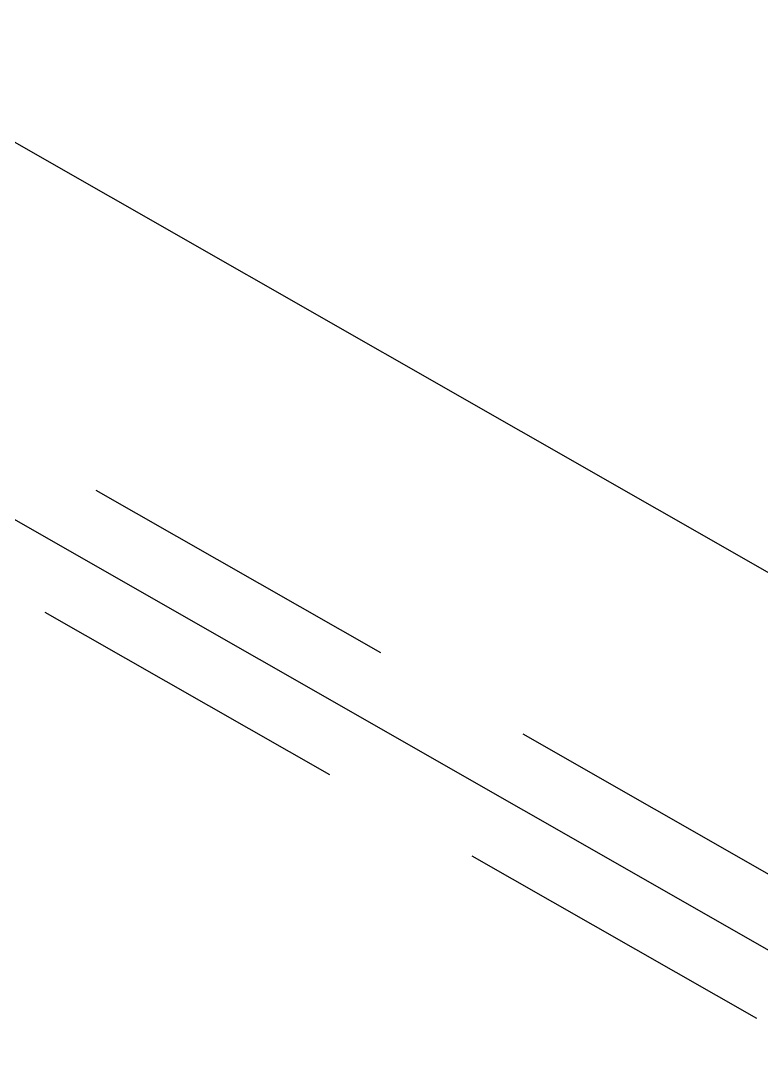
# Model space of a CAD drawing. Header units: millimetres. Extents: x 252222657 to 254795153, y 504225591 to 504550014.
# Drawn here: x 252449241 to 252452633, y 504300923 to 504305730 of the extents above; entities that cross this region are included whole.
import ezdxf
from ezdxf.lldxf.tags import DXFTag

# ---------------------------------------------------------------- set-up
doc = ezdxf.new("R2010")
doc.units = ezdxf.units.MM
doc.linetypes.add('DASHED', pattern=[0.75, 0.5, -0.25])
for name, color, linetype in [('1-계획-우수관로', 3, 'Continuous'), ('2-계획-오수관로', 3, 'Continuous'), ('NO체인', 1, 'Continuous')]:
    doc.layers.add(name, color=color, linetype=linetype)
tags = doc.linetypes.add('CDZ001', pattern='A,0.9,[123,KHCLINE.shx,S=0.00909,R=0,X=0,Y=0],-0.3,-0.5', length=1.7).pattern_tags.tags
tags[14:15] = [DXFTag(74, 4), DXFTag(75, 0), DXFTag(340, '0'), DXFTag(46, 1.0), DXFTag(50, 0.0), DXFTag(44, 0.0), DXFTag(45, 0.0)]
tags[12:13] = [DXFTag(74, 4), DXFTag(75, 0), DXFTag(340, '0'), DXFTag(46, 1.0), DXFTag(50, 0.0), DXFTag(44, 0.0), DXFTag(45, 0.0)]

msp = doc.modelspace()

# ---------------------------------------------------------------- linework, layer by layer
at = {"layer": '1-계획-우수관로', "color": 2, "linetype": 'DASHED', "ltscale": 3000, "elevation": 3333.33}
for points in [[(252471288.03, 504293160.13), (252464565.97, 504295028.55), (252446254.1, 504305481.24)], [(252471127.35, 504292582.04), (252464333.36, 504294470.46), (252445956.66, 504304960.16)]]:
    msp.add_lwpolyline(points, dxfattribs=at)
at = {"layer": '2-계획-오수관로', "linetype": 'CDZ001', "ltscale": 3, "elevation": 3333.33}
msp.add_lwpolyline([(252467631.18, 504294965.69, -0.052232), (252465247.32, 504296014.8), (252448405.67, 504305634.28)], format="xyb", dxfattribs=at)
at = {"layer": 'NO체인', "color": 250, "linetype": 'Continuous', "elevation": 3333.33}
msp.add_lwpolyline([(252574098.11, 504296095.75), (252534884.04, 504297702.35, 0.0295859), (252534174.72, 504297689.43), (252512356.84, 504295998.18), (252472528.93, 504292910.91, -0.1501926), (252464503.37, 504294712.29), (252389541.31, 504337528.5, -0.1700758), (252383473.17, 504344518.53), (252369901.5, 504378697.03), (252365842.52, 504383290.88), (252358697.04, 504387204.12), (252356281.34, 504388528.41), (252354678.81, 504389406.93), (252339738.68, 504397599.77), (252289245.09, 504488392.36)], format="xyb", dxfattribs=at)
msp.add_lwpolyline([(252574098.11, 504296095.75), (252534884.04, 504297702.35, 0.0295859), (252534174.72, 504297689.43), (252512356.84, 504295998.18), (252472528.93, 504292910.91, -0.1501926), (252464503.37, 504294712.29), (252389541.31, 504337528.5, -0.1700758), (252383473.17, 504344518.53), (252369901.5, 504378697.03), (252365842.52, 504383290.88), (252358697.04, 504387204.12), (252356281.34, 504388528.41), (252354678.81, 504389406.93), (252339738.68, 504397599.77), (252289245.09, 504488392.36)], format="xyb", dxfattribs=at)
msp.add_lwpolyline([(252574098.11, 504296095.75), (252534884.04, 504297702.35, 0.0295859), (252534174.72, 504297689.43), (252512356.84, 504295998.18), (252472528.93, 504292910.91, -0.1501926), (252464503.37, 504294712.29), (252389541.31, 504337528.5, -0.1700758), (252383473.17, 504344518.53), (252369901.5, 504378697.03), (252365842.52, 504383290.88), (252358697.04, 504387204.12), (252356281.34, 504388528.41), (252354678.81, 504389406.93), (252339738.68, 504397599.77), (252289245.09, 504488392.36)], format="xyb", dxfattribs=at)

doc.saveas('drawing.dxf')
